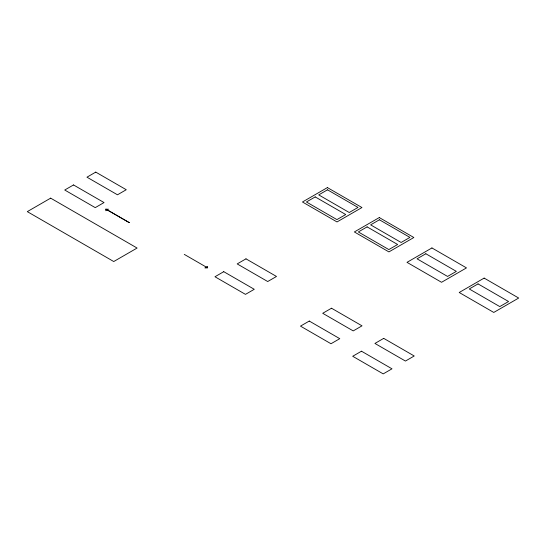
<?xml version="1.0" encoding="UTF-8"?>
<svg xmlns="http://www.w3.org/2000/svg" width="546" height="546" viewBox="0 0 546 546"><rect width="100%" height="100%" fill="white"/><g stroke="black" fill="none" stroke-linecap="round" stroke-linejoin="round"><path stroke-width="0.82" d="M105.883 209.111L129.286 222.638L105.883 209.111L105.787 210.742L108.49 209.179L106.19 209.289M207.378 267.711L207.569 266.38L204.866 267.943L207.637 267.874L184.261 254.375M50.655 198.143L27.3 211.63L113.739 261.534L137.094 248.048L50.655 198.143M73.519 184.944L64.728 190.015L95.243 207.637L104.027 202.559L73.519 184.944M95.748 172.113L86.964 177.184L117.479 194.799L126.263 189.728L95.748 172.113M327.395 187.592L302.457 201.993L337.012 221.942L361.95 207.541L327.395 187.592M315.213 196.915L306.429 201.986L336.943 219.601L345.727 214.53L315.213 196.915M327.504 189.817L318.721 194.888L349.235 212.503L358.019 207.432L327.504 189.817M223.751 271.683L214.967 276.754L245.475 294.369L254.265 289.298L223.751 271.683M245.98 258.845L237.196 263.916L267.711 281.531L276.494 276.46L245.98 258.845M379.293 217.561L354.361 231.954L388.916 251.904L413.848 237.51L379.293 217.561M367.117 226.877L358.333 231.948L388.848 249.57L397.631 244.492L367.117 226.877M379.409 219.785L370.625 224.856L401.139 242.472L409.923 237.401L379.409 219.785M431.927 247.945L406.995 262.346L441.55 282.296L466.482 267.895L431.927 247.945M309.268 321.055L300.477 326.126L330.992 343.741L339.776 338.67L309.268 321.055M331.497 308.217L322.713 313.288L353.228 330.91L362.012 325.832L331.497 308.217M425.832 253.754L417.048 258.824L447.563 276.44L456.347 271.369L425.832 253.754M484.145 278.098L459.213 292.492L493.768 312.442L518.7 298.041L484.145 278.098M361.479 351.201L352.696 356.272L383.21 373.887L391.994 368.816L361.479 351.201M383.715 338.363L374.931 343.441L405.446 361.056L414.23 355.985L383.715 338.363M478.05 283.9L469.267 288.97L499.781 306.586L508.565 301.515L478.05 283.9"/></g></svg>
